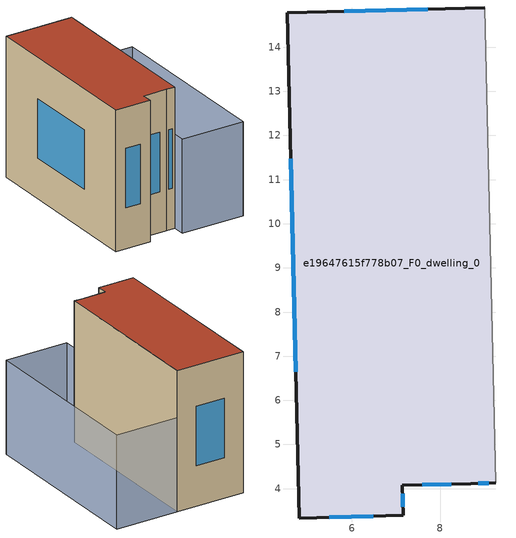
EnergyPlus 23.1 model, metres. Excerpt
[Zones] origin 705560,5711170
e19647615f778b07_F0_dwelling_0
 floor ground (EU_floor_Construction): 9.01,14.89 9.26,4.13 8.69,4.12 7.15,4.08 7.16,3.4 4.81,3.33 4.53,14.78 z0
 wall outside (EU_wall_Construction): 9.01,14.89 4.53,14.78 4.81,3.33 7.16,3.4 7.15,4.08 8.69,4.12 9.26,4.13 z0:9
 wall adiabatic (EU_wall_Construction): 9.26,4.13 9.01,14.89 z0:9
 window (EU_Window_Construction): 7.16,3.59 7.15,3.88 / 5.49,3.35 6.48,3.38 / 4.61,11.47 4.73,6.64 / 7.71,14.86 5.82,14.81 / 8.86,4.12 9.1,4.12 / 7.59,4.09 8.25,4.1 z2.6:6.4
 roof outside (EU_roof_Construction): 9.26,4.13 9.01,14.89 4.53,14.78 4.81,3.33 7.16,3.4 7.15,4.08 8.69,4.12 z9
shading: 9.28,3.32 9.01,14.89 / 9.01,14.89 13.15,14.99 / 13.15,14.99 13.43,3.42 / 13.43,3.42 9.28,3.32 z0:6
[Building]
EU S2 Campaign: North Axis=0; Terrain=City; Solar Distribution=FullExterior
[Site:Location]
London: Latitude=51.5; Longitude=-0.5; Time Zone=0; Elevation=25
[SizingPeriod:WeatherFileDays]
AnnualSizingPeriod: Begin Month=1; Begin Day of Month=1; End Month=12; End Day of Month=31; Day of Week for Start Day=Monday; Use Weather File Daylight Saving Period=No; Use Weather File Rain and Snow Indicators=No
[MATERIAL]
EU_InternalMass_Material: Roughness=MediumRough; Thickness=0.1; Conductivity=1; Density=1800; Specific Heat=900; Thermal Absorptance=0.9; Solar Absorptance=0.7; Visible Absorptance=0.7
[MATERIAL:NOMASS] Roughness=MediumRough; Thermal Absorptance=0.9; Solar Absorptance=0.7; Visible Absorptance=0.7
Name | Thermal Resistance
EU_wall_NoMass | 0.724719
EU_roof_NoMass | 2.98947
EU_floor_NoMass | 2.39157
[WINDOWMATERIAL:SIMPLEGLAZINGSYSTEM]
EU_Window_SimpleGlazing: UFactor=2.63425; Solar Heat Gain Coefficient=0.76; Visible Transmittance=0.76
[CONSTRUCTION]
EU_wall_Construction: EU_wall_NoMass
EU_roof_Construction: EU_roof_NoMass
EU_floor_Construction: EU_floor_NoMass
EU_InternalMass_Construction: EU_InternalMass_Material
EU_Window_Construction: EU_Window_SimpleGlazing
[ZONE]
e19647615f778b07_F0_dwelling_0: Type=1; Multiplier=1; Ceiling Height=autocalculate; Volume=448.08; Floor Area=autocalculate; Part of Total Floor Area=Yes
[INTERNALMASS]
e19647615f778b07_F0_dwelling_0_EU_InternalMass: Construction=EU_InternalMass_Construction; Zone or ZoneList=e19647615f778b07_F0_dwelling_0; Surface Area=49.7865
[OTHEREQUIPMENT]
EU_Step8_InternalGain_e19647615f778b07_F0_dwelling_0_f000: Fuel Type=Electricity; Zone or ZoneList or Space or SpaceList=e19647615f778b07_F0_dwelling_0; Schedule=EU_Step8_GainSchedule_e19647615f778b07_F0_dwelling_0_f000; Design Level Calculation Method=Watts/Area; Power per Zone Floor Area=1; Fraction Latent=0; Fraction Radiant=0; Fraction Lost=0; Carbon Dioxide Generation Rate=0; EndUse Subcategory=EU_Step8_InternalGains
[ZONEVENTILATION:DESIGNFLOWRATE]
EU_ConstantAir_e19647615f778b07_F0_dwelling_0: Zone or ZoneList or Space or SpaceList=e19647615f778b07_F0_dwelling_0; Schedule=EU_AlwaysOn; Design Flow Rate Calculation Method=AirChanges/Hour; Air Changes per Hour=0.418135; Ventilation Type=Natural; Fan Pressure Rise=0; Fan Total Efficiency=1; Constant Term Coefficient=1; Temperature Term Coefficient=0; Velocity Term Coefficient=0; Velocity Squared Term Coefficient=0; Minimum Indoor Temperature=-100; Maximum Indoor Temperature=100; Delta Temperature=-100; Minimum Outdoor Temperature=-100; Maximum Outdoor Temperature=100; Maximum Wind Speed=40
[HVACTEMPLATE:THERMOSTAT]
EU_HeatOnly_e19647615f778b07_F0_dwelling_0: Constant Heating Setpoint=20; Constant Cooling Setpoint=50
[HVACTEMPLATE:ZONE:IDEALLOADSAIRSYSTEM]
e19647615f778b07_F0_dwelling_0: Template Thermostat=EU_HeatOnly_e19647615f778b07_F0_dwelling_0; System Availability Schedule=EU_AlwaysOn; Maximum Heating Supply Air Temperature=50; Minimum Cooling Supply Air Temperature=13; Maximum Heating Supply Air Humidity Ratio=0.0156; Minimum Cooling Supply Air Humidity Ratio=0.0077; Heating Limit=NoLimit; Cooling Limit=NoLimit; Heating Availability Schedule=EU_AlwaysOn; Cooling Availability Schedule=EU_CoolingOff; Dehumidification Control Type=ConstantSensibleHeatRatio; Cooling Sensible Heat Ratio=0.7; Dehumidification Setpoint=60; Humidification Control Type=None; Humidification Setpoint=30; Outdoor Air Method=None; Outdoor Air Flow Rate per Person=0.00944; Outdoor Air Flow Rate per Zone Floor Area=0; Outdoor Air Flow Rate per Zone=0; Demand Controlled Ventilation Type=None; Outdoor Air Economizer Type=NoEconomizer; Heat Recovery Type=None; Sensible Heat Recovery Effectiveness=0.7; Latent Heat Recovery Effectiveness=0.65
[SIZING:ZONE]
e19647615f778b07_F0_dwelling_0: Zone Cooling Design Supply Air Temperature Input Method=SupplyAirTemperature; Zone Cooling Design Supply Air Temperature=13; Zone Heating Design Supply Air Temperature Input Method=SupplyAirTemperature; Zone Heating Design Supply Air Temperature=50; Zone Cooling Design Supply Air Humidity Ratio=0.008; Zone Heating Design Supply Air Humidity Ratio=0.008; Cooling Design Air Flow Method=DesignDay; Cooling Design Air Flow Rate=0; Cooling Minimum Air Flow per Zone Floor Area=0.000762; Cooling Minimum Air Flow=0; Cooling Minimum Air Flow Fraction=0.2; Heating Design Air Flow Method=DesignDay; Heating Design Air Flow Rate=0; Heating Maximum Air Flow per Zone Floor Area=0.002032; Heating Maximum Air Flow=0.141576; Heating Maximum Air Flow Fraction=0.3; Account for Dedicated Outdoor Air System=No; Dedicated Outdoor Air System Control Strategy=NeutralSupplyAir; Dedicated Outdoor Air Low Setpoint Temperature for Design=autosize; Dedicated Outdoor Air High Setpoint Temperature for Design=autosize; Zone Load Sizing Method=Sensible Load Only No Latent Load; Zone Latent Cooling Design Supply Air Humidity Ratio Input Method=HumidityRatioDifference; Zone Cooling Design Supply Air Humidity Ratio Difference=0.005; Zone Latent Heating Design Supply Air Humidity Ratio Input Method=HumidityRatioDifference; Zone Humidification Design Supply Air Humidity Ratio Difference=0.005
[SCHEDULE:CONSTANT]
Name | Hourly Value
EU_AlwaysOn | 1
EU_CoolingOff | 0
[SCHEDULE:FILE]
EU_Step8_GainSchedule_e19647615f778b07_F0_dwelling_0_f000: File=../../schedules/e19647615f778b07/e19647615f778b07_F0_dwelling_0_f000_gain.csv; Column Number=1; Rows to Skip at Top=0; Number of Hours of Data=8760; Column Separator=Comma; Interpolate to Timestep=No; Minutes per Item=60; Adjust Schedule for Daylight Savings=Yes
